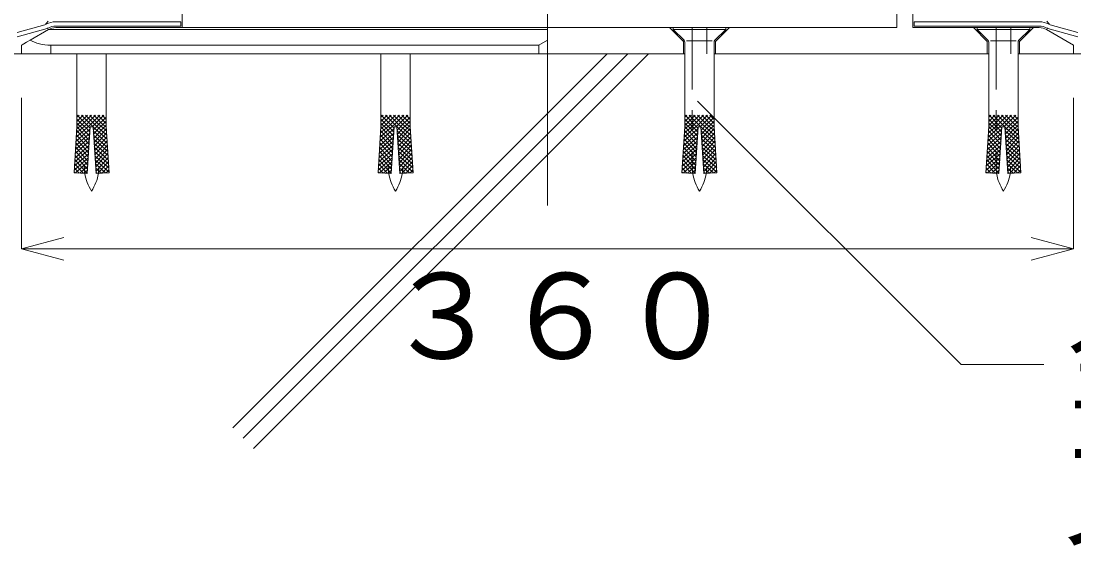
# Model space of a CAD drawing. Units: millimetres, scale not verified. Extents: x -1350 to 1350, y -943 to 920.
# Drawn here: x -180.1 to 180.1, y -547.7 to -367.6 of the extents above; entities that cross this region are included whole.
import ezdxf
from ezdxf.enums import TextEntityAlignment as Align

# ---------------------------------------------------------------- set-up
doc = ezdxf.new("R2010")
doc.units = ezdxf.units.MM
doc.header["$LTSCALE"] = 10
doc.linetypes.add('CHAIN2', pattern=[12, 9, -1, 1, -1])
doc.linetypes.add('USER1', pattern=[4.23336, 2.11668, -0.70556, 0.70556, -0.70556])
for name, color, linetype, lineweight in [('0-7_絶縁シート', 7, 'Continuous', 18), ('1-0_芯・寸法線', 7, 'CHAIN2', 9), ('1-4_リベットルーフ', 3, 'Continuous', 9), ('1-6_アンカー類', 7, 'Continuous', 9), ('1-7_設備', 7, 'Continuous', 9), ('1-A_元図・躯体', 7, 'Continuous', 9), ('D-0', 7, 'Continuous', 9)]:
    doc.layers.add(name, color=color, linetype=linetype, lineweight=lineweight)
doc.styles.add('ＭＳ ゴシック', font='')
doc.styles.get('ＭＳ ゴシック').set_extended_font_data('MS Gothic')

# ---------------------------------------------------------------- blocks, each defined once
blk = doc.blocks.new('A$C08770052')
at = {"layer": '0-7_絶縁シート'}
for p, q in [((0, 191.4), (28.2, 219.6)), ((0, 163.1), (56.5, 219.6)), ((78.3, 153.5), (12.2, 219.6)), ((62.7, 197.5), (40.5, 219.6)), ((62.7, 197.5), (79.1, 219.7)), ((68.8, 219.6), (74.2, 213.1)), ((86.6, 198), (107.3, 221.5)), ((88.4, 169.8), (135.6, 223.3)), ((90.2, 141.6), (163.8, 225.1)), ((186.9, 136.4), (91.4, 220.5)), ((107.9, 131.4), (192, 226.9)), ((215.1, 138.2), (119.6, 222.3)), ((136.1, 133.2), (220.3, 228.7)), ((243.3, 139.9), (147.8, 224.1)), ((164.3, 134.9), (248.5, 230.4)), ((271.6, 141.7), (176.1, 225.9)), ((192.6, 136.7), (276.7, 232.2)), ((299.8, 143.5), (204.3, 227.6)), ((220.8, 138.5), (304.9, 234)), ((328, 145.3), (232.5, 229.4)), ((249, 140.3), (333.2, 235.8)), ((356.2, 147.1), (260.7, 231.2)), ((277.3, 142.1), (361.4, 237.6)), ((384.5, 148.9), (289, 233)), ((305.5, 143.9), (389.6, 239.4)), ((398.5, 163.1), (317.2, 234.8)), ((396.7, 191.4), (345.4, 236.6)), ((395, 219.6), (373.7, 238.4)), ((80, 123.6), (0, 203.6)), ((0, 134.8), (62.7, 197.5)), ((55.7, 119.6), (0, 175.3)), ((27.4, 119.6), (0, 147)), ((62.7, 169.2), (86.6, 198)), ((62.7, 197.5), (88.4, 169.8)), ((62.7, 140.9), (88.4, 169.8)), ((74.2, 213.1), (101.7, 184.8)), ((76.8, 155), (90.2, 141.6)), ((130.4, 132.8), (88.4, 169.8)), ((158.6, 134.6), (101.7, 184.8)), ((333.7, 145.6), (395.2, 215.4)), ((361.9, 147.4), (397, 187.2)), ((390.2, 149.2), (398.8, 159)), ((0, 50), (80, 129.9)), ((62.7, 56.1), (0, 118.7)), ((70.8, 19.6), (0, 90.4)), ((0, 21.7), (62.7, 84.3)), ((62.7, 84.3), (27.4, 119.6)), ((62.7, 112.6), (55.7, 119.6)), ((62.7, 112.6), (89.3, 83.7)), ((62.7, 84.3), (87.9, 109.1)), ((62.7, 84.3), (87.5, 55.5)), ((62.7, 56.1), (89.3, 83.7)), ((77.1, 19.6), (172.6, 103.8)), ((80, 129.9), (90.2, 141.6)), ((87.5, 55.5), (144.4, 105.5)), ((89.3, 83.7), (116.2, 107.3)), ((149.8, 15), (89.3, 83.7)), ((102.2, 131), (90.2, 141.6)), ((178.1, 13.2), (93.9, 108.7)), ((105.3, 17.8), (200.8, 102)), ((206.3, 11.5), (122.2, 107)), ((133.6, 16.1), (229.1, 100.2)), ((234.5, 9.7), (150.4, 105.2)), ((161.8, 14.3), (257.3, 98.4)), ((262.8, 7.9), (178.6, 103.4)), ((190, 12.5), (285.5, 96.6)), ((291, 6.1), (206.8, 101.6)), ((218.3, 10.7), (313.7, 94.8)), ((319.2, 4.3), (235.1, 99.8)), ((246.5, 8.9), (342, 93.1)), ((347.4, 2.5), (263.3, 98)), ((274.7, 7.1), (370.2, 91.3)), ((375.7, 0.8), (291.5, 96.3)), ((302.9, 5.4), (398.4, 89.5)), ((394.3, 9.8), (319.7, 94.5)), ((396.1, 38), (348, 92.7)), ((397.9, 66.3), (376.2, 90.9)), ((42.5, 19.6), (0, 62.1)), ((14.2, 19.6), (0, 33.9)), ((26.2, 19.6), (62.7, 56.1)), ((54.5, 19.6), (87.5, 55.5)), ((62.7, 56.1), (93.4, 18.6)), ((121.6, 16.8), (87.5, 55.5)), ((331.2, 3.6), (397.6, 62.1)), ((359.4, 1.8), (395.9, 33.9)), ((387.6, 0), (394.1, 5.7))]:
    blk.add_line(p, q, dxfattribs=at)
for points in [[(0, 106.5), (13.1, 119.6), (62.7, 169.2)], [(0, 78.2), (41.4, 119.6), (62.7, 140.9)]]:
    blk.add_lwpolyline(points, dxfattribs=at)

msp = doc.modelspace()

# ---------------------------------------------------------------- linework, layer by layer
at = {"layer": '1-0_芯・寸法線'}
msp.add_line((0, 379.26), (0, -432.26), dxfattribs=at)
at = {"layer": '1-4_リベットルーフ'}
for p, q in [((-181.52, -371.52), (-172, -368.87)), ((-181.52, -373.02), (-171.24, -370.17)), ((-168.27, -369.37), (-125.5, -369.37)), ((168.27, -369.37), (125.5, -369.37)), ((181.52, -373.02), (171.24, -370.17)), ((181.52, -371.52), (172, -368.87))]:
    msp.add_line(p, q, dxfattribs=at)
for points in [[(-170.88, -367.61), (-171.06, -367.87), (-171.25, -368.13), (-171.46, -368.38), (-171.67, -368.63), (-171.79, -368.77)], [(-168.27, -367.87), (-125.5, -367.87), (-125.5, -369.37)], [(168.27, -367.87), (125.5, -367.87), (125.5, -369.37)], [(170.88, -367.61), (171.06, -367.87), (171.25, -368.13), (171.46, -368.38), (171.67, -368.63), (171.79, -368.77)]]:
    msp.add_lwpolyline(points, dxfattribs=at)
for centre, radius, start, end in [((-172.53, -366.95), 2, 285.5399, 298.2849), ((-168.27, -374.87), 7, 90, 118.2849), ((-171.78, -368.24), 2, 285.5023, 297.9085), ((-168.27, -374.87), 5.5, 90, 117.9085), ((168.27, -374.87), 7, 61.715, 90), ((168.27, -374.87), 5.5, 62.0915, 90), ((171.78, -368.24), 2, 242.0915, 254.4977), ((172.53, -366.95), 2, 241.715, 254.4601)]:
    msp.add_arc(centre, radius, start, end, dxfattribs=at)
at = {"layer": '1-6_アンカー類'}
for p, q in [((43, -369.87), (43, -370.47)), ((43, -369.87), (61, -369.87)), ((57.29, -374.18), (61, -370.47)), ((61, -369.87), (61, -370.47)), ((147, -369.87), (147, -370.47)), ((147, -369.87), (165, -369.87)), ((161.29, -374.18), (165, -370.47)), ((165, -369.87), (165, -370.47)), ((47.62, -374.37), (56.38, -374.37)), ((151.62, -374.37), (160.38, -374.37)), ((47, -403.73), (47, -374.89)), ((57, -403.73), (57, -374.89)), ((151, -403.73), (151, -374.89)), ((161, -403.73), (161, -374.89)), ((-161, -403.73), (-161, -378.87)), ((-151, -403.73), (-151, -378.87)), ((-57, -403.73), (-57, -378.87)), ((-47, -403.73), (-47, -378.87)), ((-162, -419.56), (-161, -403.73)), ((-156.5, -403.87), (-157.51, -419.84)), ((-150, -419.56), (-151, -403.73)), ((-58, -419.56), (-57, -403.73)), ((-52.5, -403.87), (-53.51, -419.84)), ((-46, -419.56), (-47, -403.73)), ((46, -419.56), (47, -403.73)), ((51.5, -403.87), (50.49, -419.84)), ((58, -419.56), (57, -403.73)), ((150, -419.56), (151, -403.73)), ((155.5, -403.87), (154.49, -419.84)), ((162, -419.56), (161, -403.73)), ((-157.51, -419.84), (-162, -419.56)), ((-150, -419.56), (-154.49, -419.84)), ((-53.51, -419.84), (-58, -419.56)), ((-46, -419.56), (-50.49, -419.84)), ((50.49, -419.84), (46, -419.56)), ((58, -419.56), (53.51, -419.84)), ((154.49, -419.84), (150, -419.56)), ((162, -419.56), (157.51, -419.84))]:
    msp.add_line(p, q, dxfattribs=at)
at = {"layer": '1-6_アンカー類', "linetype": 'USER1'}
for p, q in [((49.5, -369.87), (49.5, -417.28)), ((54.5, -369.87), (54.5, -378.88)), ((153.5, -369.87), (153.5, -417.28)), ((158.5, -369.87), (158.5, -378.88))]:
    msp.add_line(p, q, dxfattribs=at)
at = {"layer": '1-6_アンカー類'}
for points in [[(46.71, -374.18), (43, -370.47), (61, -370.47)], [(150.71, -374.18), (147, -370.47), (165, -370.47)], [(-156.5, -403.87), (-155.5, -403.87), (-154.49, -419.84)], [(-52.5, -403.87), (-51.5, -403.87), (-50.49, -419.84)], [(51.5, -403.87), (52.5, -403.87), (53.51, -419.84)], [(155.5, -403.87), (156.5, -403.87), (157.51, -419.84)]]:
    msp.add_lwpolyline(points, dxfattribs=at)
for centre, radius, start, end in [((46, -374.89), 1, 0, 45), ((58, -374.89), 1, 135, 180), ((150, -374.89), 1, 0, 45), ((162, -374.89), 1, 135, 180), ((-142.5, -417.28), 16, 189.0103, 212.4617), ((-169.5, -417.28), 16, 327.5383, 350.9897), ((-38.5, -417.28), 16, 189.0103, 212.4617), ((-65.5, -417.28), 16, 327.5383, 350.9897), ((65.5, -417.28), 16, 189.0103, 212.4617), ((38.5, -417.28), 16, 327.5383, 350.9897), ((169.5, -417.28), 16, 189.0103, 212.4617), ((142.5, -417.28), 16, 327.5383, 350.9897)]:
    msp.add_arc(centre, radius, start, end, dxfattribs=at)
at = {"layer": '1-6_アンカー類', "linetype": 'USER1'}
for centre, start, end in [((-142.5, -417.28), 180, 189.0103), ((-169.5, -417.28), 350.9897, 0), ((-38.5, -417.28), 180, 189.0103), ((-65.5, -417.28), 350.9897, 0), ((65.5, -417.28), 180, 189.0103), ((38.5, -417.28), 350.9897, 0), ((169.5, -417.28), 180, 189.0103), ((142.5, -417.28), 350.9897, 0)]:
    msp.add_arc(centre, 16, start, end, dxfattribs=at)
at = {"layer": '1-7_設備'}
for p, q in [((119.5, -74.37), (119.5, -369.87)), ((125, -369.87), (125, -88.57)), ((-125, -369.87), (-125, -108.87)), ((-177.07, -374.18), (-170.77, -370.54)), ((0, -370.54), (-170.77, -370.54)), ((-168.27, -369.87), (0, -369.87)), ((119.5, -369.87), (0, -369.87)), ((168.27, -369.87), (125, -369.87)), ((170.77, -370.54), (180, -375.87)), ((0, -378.87), (0, -374.14)), ((-170, -375.87), (-170, -378.87)), ((-3, -378.87), (-3, -375.87)), ((180, -378.87), (180, -375.87)), ((0, -378.87), (-180, -378.87)), ((46.5, -378.87), (0, -378.87)), ((150.5, -378.87), (57.5, -378.87)), ((180, -378.87), (161.5, -378.87))]:
    msp.add_line(p, q, dxfattribs=at)
for points in [[(46.5, -378.87), (46.5, -374.62), (41.75, -369.87), (62.25, -369.87), (57.5, -374.62), (57.5, -378.87)], [(150.5, -378.87), (150.5, -374.62), (145.75, -369.87), (166.25, -369.87), (161.5, -374.62), (161.5, -378.87)], [(-180, -378.87), (-180, -375.87), (-179.81, -375.76), (-179.24, -375.43), (-178.31, -374.9), (-177.07, -374.18)], [(0, -374.14), (-3, -375.87), (-170, -375.87)]]:
    msp.add_lwpolyline(points, dxfattribs=at)
for centre, start, end in [((-168.27, -374.87), 90, 120), ((168.27, -374.87), 60, 90)]:
    msp.add_arc(centre, 5, start, end, dxfattribs=at)
msp.add_ellipse((-170, -370.1), major_axis=(10, 0), ratio=0.57735, start_param=3.926991, end_param=4.712389, dxfattribs=at)
at = {"layer": '1-A_元図・躯体'}
for p, q in [((-506.86, -378.87), (47, -378.87)), ((20.43, -378.87), (-107.63, -506.94)), ((27.51, -378.87), (-104.1, -510.48)), ((34.58, -378.87), (-100.56, -514.01)), ((57, -378.87), (151, -378.87)), ((161, -378.87), (200.85, -378.87))]:
    msp.add_line(p, q, dxfattribs=at)
at = {"layer": 'D-0'}
for p, q in [((-180, -393.87), (-180, -445.65)), ((51.37, -395.05), (141.59, -485.27)), ((180, -393.87), (180, -445.65)), ((-180, -445.65), (-165.51, -441.76)), ((180, -445.65), (165.51, -441.76)), ((-180, -445.65), (180, -445.65)), ((-180, -445.65), (-165.51, -449.53)), ((180, -445.65), (165.51, -449.53)), ((141.59, -485.27), (169.88, -485.27))]:
    msp.add_line(p, q, dxfattribs=at)

# ---------------------------------------------------------------- block references
at = {"layer": '1-6_アンカー類', "xscale": 0.05, "yscale": 0.05, "rotation": 270}
for p in [(-161.98, -399.87), (-57.98, -399.87), (46.02, -399.87), (150.02, -399.87)]:
    msp.add_blockref('A$C08770052', p, dxfattribs=at)

# ---------------------------------------------------------------- texts
at = {"layer": 'D-0', "style": 'ＭＳ ゴシック'}
for s, p in [('３６０', (-55.64, -492.01)), ('金属拡張アンカー', (177.53, -507.1)), ('又は接着アンカー（皿小ねじ）', (176.73, -552.66))]:
    msp.add_text(s, height=29.33, dxfattribs=at).set_placement(p, align=Align.BOTTOM_LEFT)

doc.saveas('drawing.dxf')
